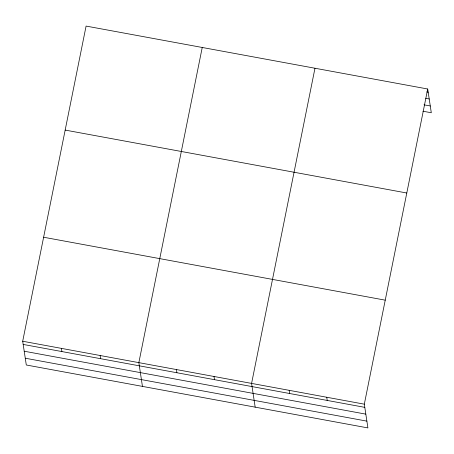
<?xml version="1.0" encoding="UTF-8"?>
<svg xmlns="http://www.w3.org/2000/svg" width="454" height="454" viewBox="0 0 454 454"><rect width="100%" height="100%" fill="white"/><g stroke="black" fill="none" stroke-linecap="round" stroke-linejoin="round"><path stroke-width="0.68" d="M427.708 89.001L364.318 404.168L367.91 427.918L26.292 364.999L22.7 341.243L86.09 26.082L427.708 89.001L431.3 112.757L422.952 111.219M202.24 47.471L138.85 362.638L142.442 386.388M314.974 68.236L251.584 383.403L255.176 407.153M426.8 91.935L428.19 92.19M425.739 98.336L429.217 98.978M424.013 104.817L430.273 105.969M65.172 130.082L406.79 193.007M43.618 237.238L385.236 300.162M22.7 341.243L364.318 404.168M23.182 344.433L364.795 407.357M24.21 351.22L365.822 414.139M25.265 358.212L366.883 421.136M326.738 397.244L327.221 400.434M289.158 390.321L289.641 393.51M214.004 376.479L214.487 379.669M176.424 369.556L176.907 372.745M100.135 355.505L100.618 358.694M61.415 348.371L61.897 351.561"/></g></svg>
